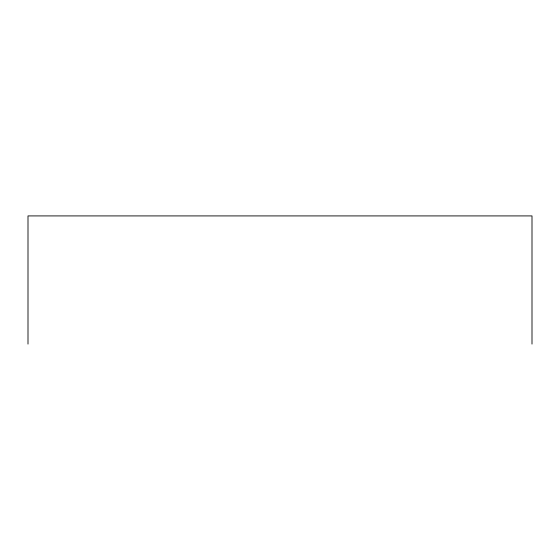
<?xml version="1.0" encoding="UTF-8"?>
<svg xmlns="http://www.w3.org/2000/svg" width="560" height="560" viewBox="0 0 560 560"><rect width="100%" height="100%" fill="white"/><g stroke="black" fill="none" stroke-linecap="round" stroke-linejoin="round"><path stroke-width="0.84" d="M532 344.085L532 215.915L28 215.915L28 344.085"/></g></svg>
